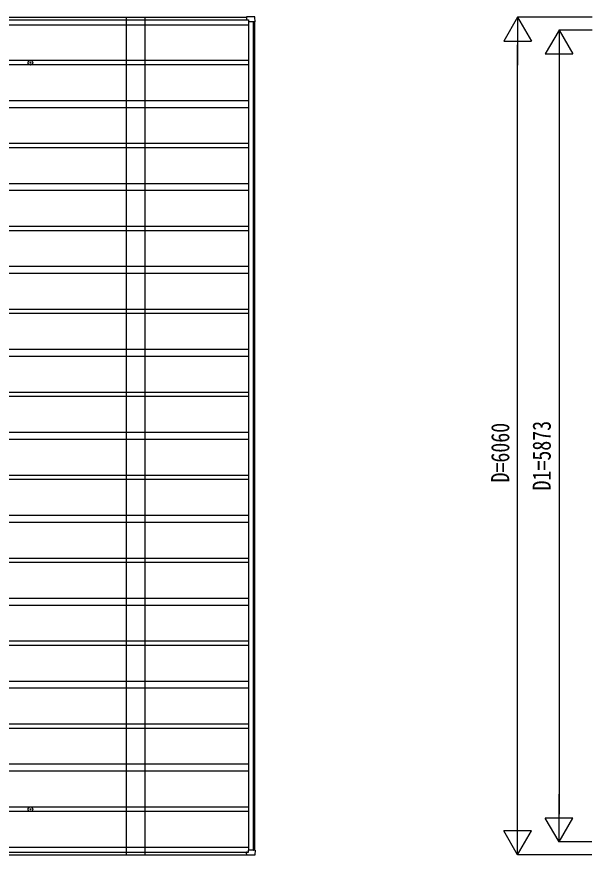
# Model space of a CAD drawing. Units: millimetres, scale not verified. Extents: x -16820 to 16820, y -11880 to 11880.
# Drawn here: x 784 to 4947, y 1035 to 7100 of the extents above; entities that cross this region are included whole.
import ezdxf
from ezdxf.enums import TextEntityAlignment as Align

# ---------------------------------------------------------------- set-up
doc = ezdxf.new("R2010")
doc.units = ezdxf.units.MM
doc.header["$LTSCALE"] = 60
for name, color, linetype in [('0-5_YKK_13', 4, 'Continuous'), ('0-6_YKK_A1', 4, 'Continuous'), ('0-7_YKK_D', 6, 'Continuous')]:
    doc.layers.add(name, color=color, linetype=linetype)
doc.styles.add('ＭＳ ゴシック', font='')
doc.styles.get('ＭＳ ゴシック').set_extended_font_data('MS Gothic')

msp = doc.modelspace()

# ---------------------------------------------------------------- linework, layer by layer
at = {"layer": '0-5_YKK_13'}
for p, q in [((2502.34, 7100.18), (2446.56, 7100.18)), ((2504.25, 7100.38), (2448.31, 7100.38)), ((2507.32, 7064.87), (2505.31, 7097.44)), ((2509.28, 7064.87), (2507.15, 7097.74)), ((2444.57, 7091.13), (2444.56, 7079.07)), ((2444.56, 7079.07), (2459.01, 7079.07)), ((2444.56, 7079.07), (2444.66, 7078.85)), ((2449.65, 7078.85), (2444.66, 7078.85)), ((2449.65, 7078.85), (2449.69, 7078.77)), ((2460, 7078.07), (2460.1, 7064.87)), ((2495.96, 7064.87), (2460.1, 7064.87)), ((2507.26, 7064.87), (2497.67, 7064.87)), ((2508.13, 7064.87), (2507.39, 7064.87)), ((880.5, 6768.37), (881.61, 6768.39)), ((880.5, 6767.37), (881.61, 6767.35)), ((881.61, 6768.39), (882.13, 6768.49)), ((881.61, 6767.35), (882.13, 6767.25)), ((882.23, 6769.01), (882.13, 6768.49)), ((882.23, 6766.73), (882.13, 6767.25)), ((882.25, 6770.11), (882.23, 6769.01)), ((882.25, 6765.62), (882.23, 6766.73)), ((883.25, 6770.11), (883.27, 6769.01)), ((883.25, 6765.62), (883.27, 6766.73)), ((883.27, 6769.01), (883.37, 6768.49)), ((883.27, 6766.73), (883.37, 6767.25)), ((883.88, 6768.39), (883.37, 6768.49)), ((883.88, 6767.35), (883.37, 6767.25)), ((884.99, 6768.37), (883.88, 6768.39)), ((884.99, 6767.37), (883.88, 6767.35)), ((880.5, 1368.37), (881.61, 1368.39)), ((880.5, 1367.37), (881.61, 1367.35)), ((881.61, 1368.39), (882.13, 1368.49)), ((881.61, 1367.35), (882.13, 1367.25)), ((882.23, 1369.01), (882.13, 1368.49)), ((882.23, 1366.73), (882.13, 1367.25)), ((882.25, 1370.11), (882.23, 1369.01)), ((882.25, 1365.62), (882.23, 1366.73)), ((883.25, 1370.11), (883.27, 1369.01)), ((883.25, 1365.62), (883.27, 1366.73)), ((883.27, 1369.01), (883.37, 1368.49)), ((883.27, 1366.73), (883.37, 1367.25)), ((883.88, 1368.39), (883.37, 1368.49)), ((883.88, 1367.35), (883.37, 1367.25)), ((884.99, 1368.37), (883.88, 1368.39)), ((884.99, 1367.37), (883.88, 1367.35)), ((2444.56, 1056.67), (2444.66, 1056.89)), ((2444.56, 1056.67), (2459.01, 1056.67)), ((2444.57, 1044.6), (2444.56, 1056.67)), ((2449.65, 1056.89), (2444.66, 1056.89)), ((2502.34, 1035.55), (2446.56, 1035.55)), ((2504.25, 1035.36), (2448.31, 1035.36)), ((2449.65, 1056.89), (2449.69, 1056.97)), ((2460, 1057.67), (2460.1, 1070.87)), ((2495.96, 1070.87), (2460.1, 1070.87)), ((2507.26, 1070.87), (2497.67, 1070.87)), ((2507.32, 1070.87), (2505.31, 1038.29)), ((2509.28, 1070.87), (2507.15, 1038)), ((2508.13, 1070.87), (2507.39, 1070.87))]:
    msp.add_line(p, q, dxfattribs=at)
for points in [[(2446.56, 7100.18), (2446.56, 7100.18), (2446.54, 7100.15)], [(2504.86, 7098.82), (2504.51, 7099.3), (2504.04, 7099.67), (2503.51, 7099.95), (2502.93, 7100.13), (2502.34, 7100.17)], [(2506.8, 7098.93), (2506.46, 7099.45), (2505.99, 7099.84), (2505.45, 7100.14), (2504.86, 7100.33), (2504.25, 7100.36)], [(2504.88, 7098.83), (2504.88, 7098.84), (2504.85, 7098.82), (2504.81, 7098.79)], [(2505.3, 7097.44), (2505.25, 7097.93), (2505.11, 7098.4), (2504.86, 7098.82)], [(2505.22, 7097.94), (2505.68, 7098.41), (2505.76, 7098.48)], [(2505.76, 7098.48), (2506.09, 7098.65), (2506.38, 7098.79), (2506.61, 7098.89), (2506.77, 7098.95), (2506.81, 7098.94)], [(2507.14, 7097.74), (2507.1, 7098.16), (2507.01, 7098.57), (2506.82, 7098.95)], [(2495.96, 7064.87), (2496.5, 7064.87), (2496.99, 7064.87), (2497.4, 7064.87), (2497.67, 7064.87)], [(2508.13, 7064.87), (2508.49, 7064.87), (2508.81, 7064.87), (2509.06, 7064.87), (2509.23, 7064.87), (2509.26, 7064.87)], [(2446.56, 1035.55), (2446.56, 1035.55), (2446.54, 1035.59)], [(2495.96, 1070.87), (2496.5, 1070.87), (2496.99, 1070.87), (2497.4, 1070.87), (2497.67, 1070.87)], [(2504.86, 1036.92), (2504.51, 1036.43), (2504.04, 1036.06), (2503.51, 1035.78), (2502.93, 1035.6), (2502.34, 1035.57)], [(2506.8, 1036.8), (2506.46, 1036.29), (2505.99, 1035.89), (2505.45, 1035.6), (2504.86, 1035.41), (2504.25, 1035.38)], [(2504.88, 1036.9), (2504.88, 1036.9), (2504.85, 1036.92), (2504.81, 1036.95)], [(2505.3, 1038.29), (2505.25, 1037.81), (2505.11, 1037.34), (2504.86, 1036.92)], [(2505.22, 1037.8), (2505.68, 1037.32), (2505.76, 1037.26)], [(2505.76, 1037.26), (2506.09, 1037.09), (2506.38, 1036.95), (2506.61, 1036.85), (2506.77, 1036.79), (2506.81, 1036.8)], [(2507.14, 1038), (2507.1, 1037.58), (2507.01, 1037.17), (2506.82, 1036.79)], [(2508.13, 1070.87), (2508.49, 1070.87), (2508.81, 1070.87), (2509.06, 1070.87), (2509.23, 1070.87), (2509.26, 1070.87)]]:
    msp.add_lwpolyline(points, dxfattribs=at)
for centre, radius in [((882.75, 6767.87), 17), ((882.75, 6767.87), 4), ((882.75, 1367.87), 17), ((882.75, 1367.87), 4)]:
    msp.add_circle(centre, radius, dxfattribs=at)
for centre, radius, start, end in [((2587.42, 7060.4), 146.38, 164.24539, 167.24065), ((2448.63, 7100.2), 0.371, 150.45777, 182.11515), ((2455.09, 7091.38), 10.52, 172.63238, 181.34415), ((882.75, 6767.87), 2.3, 167.44414, 192.55586), ((882.75, 6767.87), 2.3, 77.44414, 102.55586), ((882.75, 6767.87), 2.3, 257.44414, 282.55586), ((882.75, 6767.87), 2.3, 347.44414, 12.55586), ((882.75, 1367.87), 2.3, 167.44414, 192.55586), ((882.75, 1367.87), 2.3, 77.44414, 102.55586), ((882.75, 1367.87), 2.3, 257.44414, 282.55586), ((882.75, 1367.87), 2.3, 347.44414, 12.55586), ((2455.09, 1044.36), 10.52, 178.65585, 187.36762), ((2587.42, 1075.33), 146.38, 192.75935, 195.75461), ((2448.63, 1035.54), 0.371, 177.88485, 209.54223)]:
    msp.add_arc(centre, radius, start, end, dxfattribs=at)
for centre, major_axis, start_param, end_param in [((2459, 7078.06), (0.05, 1.01), 4.7715491, 6.3337103), ((2459, 1057.68), (0.05, -1.01), 6.2326603, 7.7948215)]:
    msp.add_ellipse(centre, major_axis=major_axis, ratio=0.989569, start_param=start_param, end_param=end_param, dxfattribs=at)
at = {"layer": '0-6_YKK_A1'}
for p, q in [((-3168.41, 7097.87), (2445.92, 7097.87)), ((1575.22, 7097.87), (1575.22, 1037.87)), ((1709.22, 7097.87), (1709.22, 1037.87)), ((-3202.45, 7078.17), (2460, 7078.17)), ((-3172.99, 7078.77), (2459.72, 7078.77)), ((-2680.57, 7042.87), (2462.3, 7042.87)), ((2462.3, 1070.87), (2462.3, 7064.87)), ((2496.09, 1070.87), (2496.09, 7064.87)), ((2504.84, 1070.87), (2504.84, 7064.87)), ((2506.75, 1070.87), (2506.75, 7064.87)), ((2462.3, 6782.87), (-2680.57, 6782.87)), ((2462.3, 6752.87), (-2680.57, 6752.87)), ((2462.3, 6492.87), (-2680.57, 6492.87)), ((2462.3, 6442.87), (-2680.57, 6442.87)), ((2462.3, 6182.87), (-2680.57, 6182.87)), ((2462.3, 6152.87), (-2680.57, 6152.87)), ((2462.3, 5892.87), (-2680.57, 5892.87)), ((2462.3, 5842.87), (-2680.57, 5842.87)), ((2462.3, 5582.87), (-2680.57, 5582.87)), ((2462.3, 5552.87), (-2680.57, 5552.87)), ((2462.3, 5292.87), (-2680.57, 5292.87)), ((2462.3, 5242.87), (-2680.57, 5242.87)), ((2462.3, 4982.87), (-2680.57, 4982.87)), ((2462.3, 4952.87), (-2680.57, 4952.87)), ((2462.3, 4692.87), (-2680.57, 4692.87)), ((2462.3, 4642.87), (-2680.57, 4642.87)), ((2462.3, 4382.87), (-2680.57, 4382.87)), ((2462.3, 4352.87), (-2680.57, 4352.87)), ((2462.3, 4092.87), (-2680.57, 4092.87)), ((2462.3, 4042.87), (-2680.57, 4042.87)), ((2462.3, 3782.87), (-2680.57, 3782.87)), ((2462.3, 3752.87), (-2680.57, 3752.87)), ((2462.3, 3492.87), (-2680.57, 3492.87)), ((2462.3, 3442.87), (-2680.57, 3442.87)), ((2462.3, 3182.87), (-2680.57, 3182.87)), ((2462.3, 3152.87), (-2680.57, 3152.87)), ((2462.3, 2892.87), (-2680.57, 2892.87)), ((2462.3, 2842.87), (-2680.57, 2842.87)), ((2462.3, 2582.87), (-2680.57, 2582.87)), ((2462.3, 2552.87), (-2680.57, 2552.87)), ((2462.3, 2292.87), (-2680.57, 2292.87)), ((2462.3, 2242.87), (-2680.57, 2242.87)), ((2462.3, 1982.87), (-2680.57, 1982.87)), ((2462.3, 1952.87), (-2680.57, 1952.87)), ((2462.3, 1692.87), (-2680.57, 1692.87)), ((2462.3, 1642.87), (-2680.57, 1642.87)), ((2462.3, 1382.87), (-2680.57, 1382.87)), ((2462.3, 1352.87), (-2680.57, 1352.87)), ((-2680.57, 1092.87), (2462.3, 1092.87)), ((-3202.45, 1057.57), (2460, 1057.57)), ((-3172.99, 1056.97), (2459.72, 1056.97)), ((-3168.41, 1037.87), (2445.92, 1037.87))]:
    msp.add_line(p, q, dxfattribs=at)
at = {"layer": '0-7_YKK_D'}
for p, q in [((4406.75, 7097.87), (4306.75, 6924.66)), ((4947.11, 7097.87), (4405.75, 7097.87)), ((4406.75, 7097.87), (4506.75, 6924.66)), ((4406.75, 7097.87), (4406.75, 6751.46)), ((4706.75, 7004.37), (4606.75, 6831.16)), ((4947.11, 7004.37), (4705.75, 7004.37)), ((4706.75, 7004.37), (4806.75, 6831.16)), ((4706.75, 7004.37), (4706.75, 6657.96)), ((4306.75, 6924.66), (4506.75, 6924.66)), ((4406.75, 1237.87), (4406.75, 6897.87)), ((4606.75, 6831.16), (4806.75, 6831.16)), ((4706.75, 6804.37), (4706.75, 1331.37)), ((4706.75, 1131.37), (4706.75, 1477.78)), ((4406.75, 1037.87), (4406.75, 1384.28)), ((4706.75, 1131.37), (4606.75, 1304.57)), ((4806.75, 1304.57), (4606.75, 1304.57)), ((4706.75, 1131.37), (4806.75, 1304.57)), ((4406.75, 1037.87), (4306.75, 1211.07)), ((4506.75, 1211.07), (4306.75, 1211.07)), ((4406.75, 1037.87), (4506.75, 1211.07)), ((4944.92, 1131.37), (4705.75, 1131.37)), ((4944.92, 1037.87), (4405.75, 1037.87))]:
    msp.add_line(p, q, dxfattribs=at)

# ---------------------------------------------------------------- texts
at = {"layer": '0-7_YKK_D', "style": 'ＭＳ ゴシック', "width": 0.8}
for s, p in [('D=6060', (4386.75, 3731.87)), ('D1=5873', (4686.75, 3674.27))]:
    msp.add_text(s, height=132, rotation=90, dxfattribs=at).set_placement(p, align=Align.BOTTOM_LEFT)

doc.saveas('drawing.dxf')
